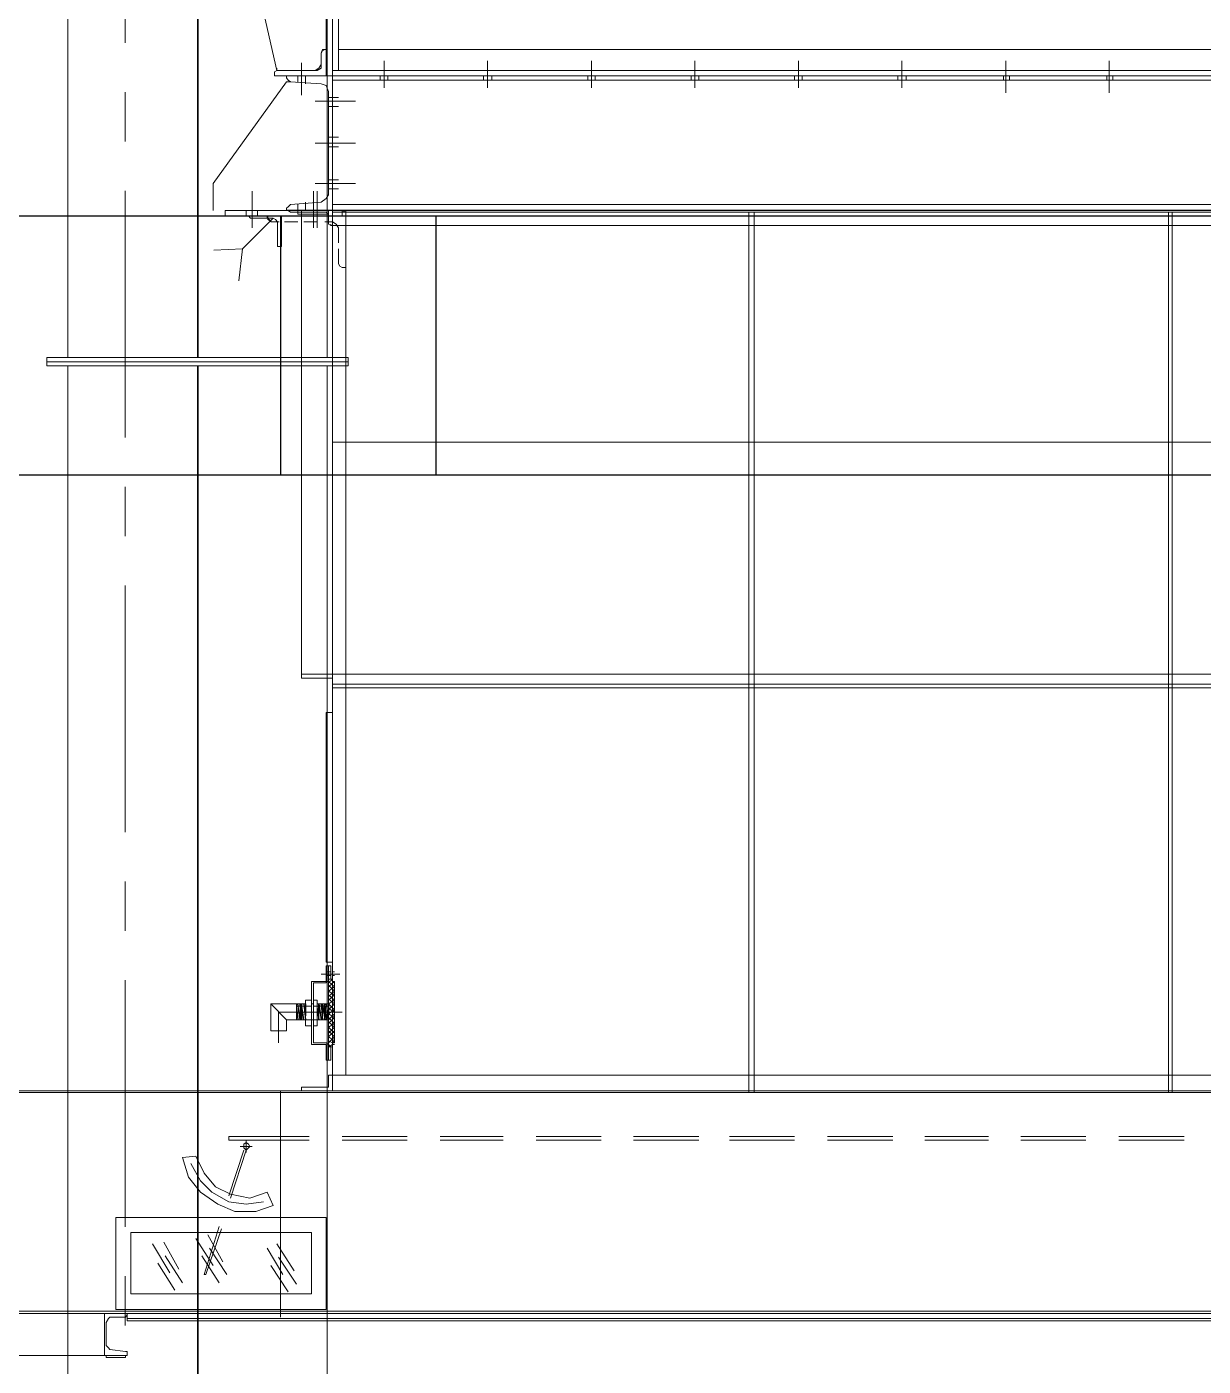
# Model space of a CAD drawing. Header units: millimetres. Extents: x 3220 to 226993, y 817 to 176024.
# Drawn here: x 123214 to 125486, y 133722 to 136309 of the extents above; entities that cross this region are included whole.
import ezdxf

# ---------------------------------------------------------------- set-up
doc = ezdxf.new("R2010")
doc.units = ezdxf.units.MM
doc.linetypes.add('AXES', pattern=[50.8, 31.75, -6.35, 6.35, -6.35])
doc.layers.add('Axe', color=1, linetype='AXES', lineweight=9)
doc.layers.add('Sichtbare Kanten(DIN)', color=7, linetype='Continuous', lineweight=50, true_color=0x3f3f3f)

# ---------------------------------------------------------------- blocks, each defined once
blk = doc.blocks.new('section 4-3')
for p, q in [((-1500, 0), (16500, 0)), ((-1500, -500), (16500, -500))]:
    blk.add_line(p, q)
at = {"color": 6}
blk.add_line((3300, 0), (3300, -500), dxfattribs=at)
at = {"color": 5}
blk.add_lwpolyline([(3600, 0), (3600, -500)], dxfattribs=at)
at = {"layer": 'Axe', "ltscale": 15}
blk.add_line((3000, -5000), (3000, 32505.5), dxfattribs=at)
blk = doc.blocks.new('ligne broyage 2')
blk.add_line((-2091.8, -2214.7), (2088.9, -2214.7))
at = {"color": 7, "linetype": 'Continuous', "lineweight": 15, "true_color": 0x000007}
for points in [[(2000.6, -228.6), (2000.6, -1954.3)], [(2012.2, -228.6), (2012.2, -1954.3)], [(2107.7, -1944.2), (2311.6, -1047.3)], [(2000.6, -1521.8), (1989, -1521.8), (1989, -1944.2)], [(1989, -1903.7), (-1991.9, -1903.7)], [(2012.2, -1903.7), (2015.1, -1903.7)], [(2112, -1954.3), (2012.2, -1954.3), (2012.2, -1903.7), (2015.1, -1903.7)], [(2022.3, -1910.9), (2019.4, -1903.7), (2015.1, -1903.7)], [(2022.3, -1910.9), (2019.4, -1906.6), (2015.1, -1903.7)], [(2022.3, -1910.9), (2022.3, -1932.6)], [(2022.3, -1910.9), (2022.3, -1939.9), (2029.6, -1944.2), (2107.7, -1944.2), (2112, -1947.1)], [(2022.3, -1932.6), (2026.7, -1939.9), (2033.9, -1944.2)], [(2000.6, -1944.2), (-1999.2, -1944.2)], [(2000.6, -1954.3), (-1999.2, -1954.3)], [(493.3, -1954.3), (493.3, -1963)], [(500.5, -1954.3), (500.5, -1987.6)], [(504.9, -1954.3), (504.9, -1963)], [(692.9, -1954.3), (692.9, -1963)], [(700.1, -1954.3), (700.1, -1987.6)], [(704.5, -1954.3), (704.5, -1963)], [(892.5, -1954.3), (892.5, -1963)], [(908.5, -1954.3), (908.5, -1963)], [(1093.6, -1954.3), (1093.6, -1963)], [(1108.1, -1954.3), (1108.1, -1963)], [(1293.2, -1954.3), (1293.2, -1963)], [(1307.7, -1954.3), (1307.7, -1963)], [(1492.9, -1954.3), (1492.9, -1963)], [(1507.3, -1954.3), (1507.3, -1963)], [(1692.5, -1954.3), (1692.5, -1963)], [(1708.4, -1954.3), (1708.4, -1963)], [(1893.6, -1954.3), (1893.6, -1963)], [(1908, -1954.3), (1908, -1963)], [(2000.6, -1944.2), (1989, -1944.2)], [(2000.6, -1954.3), (2000.6, -1947.1), (2000.6, -1947.1)], [(2000.6, -1954.3), (2012.2, -1954.3)], [(2000.6, -2214.7), (2000.6, -1954.3), (2088.9, -1954.3)], [(2000.6, -2214.7), (2000.6, -1954.3), (2088.9, -1954.3)], [(2033.9, -1944.2), (2107.7, -1944.2), (2107.7, -1944.2)], [(2052.7, -1954.3), (2052.7, -1970.2)], [(2067.2, -1954.3), (2067.2, -1965.9)], [(2081.6, -1965.9), (2086, -1963), (2088.9, -1958.7)], [(2081.6, -1965.9), (2086, -1963), (2088.9, -1958.7)], [(2088.9, -1958.7), (2088.9, -1954.3)], [(2088.9, -1958.7), (2088.9, -1954.3)], [(2107.7, -1944.2), (2107.7, -1939.9)], [(2112, -1954.3), (2112, -1947.1)], [(2022.3, -1970.2), (2012.2, -1973.1), (2007.9, -1984.7)], [(2022.3, -1970.2), (2012.2, -1973.1), (2007.9, -1984.7)], [(2007.9, -2184.3), (2007.9, -1984.7), (2007.9, -1984.7)], [(2007.9, -2184.3), (2007.9, -1984.7)], [(2081.6, -1965.9), (2022.3, -1970.2)], [(2081.6, -1965.9), (2022.3, -1970.2)], [(2007.9, -2184.3), (2012.2, -2191.6), (2022.3, -2198.8)], [(2007.9, -2184.3), (2012.2, -2191.6), (2022.3, -2198.8)], [(1981.8, -2217.6), (1974.6, -2214.7), (1974.6, -2214.7)], [(2036.8, -2217.6), (2036.8, -2214.7), (1996.3, -2214.7)], [(2000.6, -2214.7), (2088.9, -2214.7)], [(2000.6, -2214.7), (2088.9, -2214.7), (2088.9, -2214.7)], [(2019.4, -2214.7), (2059.9, -2214.7), (2059.9, -2214.7)], [(2088.9, -2214.7), (2088.9, -2210.4), (2086, -2207.5), (2081.6, -2203.1), (2022.3, -2198.8)], [(2088.9, -2214.7), (2088.9, -2210.4), (2086, -2207.5), (2081.6, -2203.1), (2022.3, -2198.8)], [(2052.7, -2198.8), (2052.7, -2214.7)], [(2067.2, -2203.1), (2067.2, -2214.7)], [(2145.3, -2214.7), (2145.3, -2224.8)], [(2167, -2214.7), (2167, -2224.8)], [(2114.9, -2229.2), (2174.2, -2288.5), (2174.2, -2288.5)], [(2229.2, -2291.4), (2174.2, -2288.5), (2181.4, -2350.7)], [(1996.3, -3684.4), (2000.6, -3684.4)], [(1996.3, -3691.7), (2000.6, -3691.7)], [(2003.5, -3672.9), (2007.9, -3672.9)], [(2003.5, -3672.9), (2003.5, -3698.9)], [(2003.5, -3684.4), (2012.2, -3684.4)], [(2003.5, -3691.7), (2012.2, -3691.7)], [(2007.9, -3672.9), (2012.2, -3672.9)], [(2007.9, -3672.9), (2007.9, -3703.2)], [(2012.2, -3672.9), (2012.2, -3703.2)], [(2007.9, -3698.9), (2000.6, -3698.9), (2000.6, -3703.2), (1996.3, -3703.2), (2000.6, -3703.2)], [(1996.3, -3703.2), (1996.3, -3821.9)], [(2007.9, -3703.2), (2007.9, -3698.9)], [(2007.9, -3698.9), (2007.9, -3829.1)], [(2012.2, -3706.1), (2012.2, -3703.2), (2007.9, -3703.2)], [(2012.2, -3703.2), (2036.8, -3703.2)], [(2012.2, -3706.1), (2036.8, -3706.1)], [(2036.8, -3703.2), (2041.1, -3703.2), (2041.1, -3706.1)], [(2036.8, -3706.1), (2036.8, -3821.9)], [(2041.1, -3706.1), (2041.1, -3821.9)], [(2007.9, -3746.6), (2007.9, -3751)], [(2007.9, -3746.6), (2029.6, -3746.6)], [(2007.9, -3751), (2007.9, -3777), (2007.9, -3746.6)], [(2029.6, -3739.4), (2036.8, -3739.4)], [(2029.6, -3739.4), (2029.6, -3788.6)], [(2041.1, -3746.6), (2036.8, -3746.6)], [(2041.1, -3739.4), (2052.7, -3739.4)], [(2052.7, -3739.4), (2052.7, -3788.6), (2052.7, -3788.6)], [(2119.2, -3798.7), (2119.2, -3746.6), (2052.7, -3746.6)], [(2070.1, -3746.6), (2070.1, -3751)], [(2070.1, -3746.6), (2070.1, -3777), (2070.1, -3777)], [(2088.9, -3777), (2119.2, -3746.6)], [(2007.9, -3777), (2007.9, -3772.7)], [(2029.6, -3751), (2036.8, -3751)], [(2041.1, -3751), (2052.7, -3751)], [(2070.1, -3777), (2070.1, -3772.7), (2070.1, -3772.7)], [(2007.9, -3777), (2029.6, -3777), (2029.6, -3777)], [(2029.6, -3777), (2036.8, -3777)], [(2029.6, -3788.6), (2036.8, -3788.6)], [(2041.1, -3777), (2036.8, -3777)], [(2041.1, -3777), (2052.7, -3777)], [(2041.1, -3788.6), (2052.7, -3788.6)], [(2088.9, -3798.7), (2088.9, -3777), (2052.7, -3777)], [(2088.9, -3798.7), (2119.2, -3798.7)], [(1996.3, -3821.9), (2000.6, -3821.9)], [(1996.3, -3824.8), (2000.6, -3824.8)], [(2007.9, -3829.1), (2000.6, -3829.1), (2000.6, -3821.9)], [(2007.9, -3821.9), (2007.9, -3817.5), (2007.9, -3817.5)], [(2007.9, -3824.8), (2012.2, -3821.9), (2012.2, -3821.9)], [(2007.9, -3821.9), (2007.9, -3855.1)], [(2012.2, -3821.9), (2036.8, -3821.9)], [(2012.2, -3824.8), (2036.8, -3824.8)], [(2012.2, -3855.1), (2012.2, -3824.8)], [(2041.1, -3821.9), (2041.1, -3824.8), (2036.8, -3824.8)], [(2012.2, -3855.1), (2003.5, -3855.1), (2003.5, -3829.1)], [(2397, -4344.1), (2397, -4358.5)]]:
    blk.add_lwpolyline(points, dxfattribs=at)
at = {"color": 7, "linetype": 'Continuous', "lineweight": 5, "true_color": 0x000007}
for points in [[(500.5, -1925.4), (500.5, -1965.9)], [(700.1, -1925.4), (700.1, -1965.9)], [(901.2, -1925.4), (901.2, -1965.9)], [(1100.8, -1925.4), (1100.8, -1965.9)], [(1300.5, -1925.4), (1300.5, -1965.9)], [(1500.1, -1925.4), (1500.1, -1965.9)], [(1701.2, -1925.4), (1701.2, -1965.9)], [(-1999.2, -1963), (2000.6, -1963), (2000.6, -1963)], [(2000.6, -1996.3), (1989, -1996.3)], [(2000.6, -2013.6), (1989, -2013.6)], [(2000.6, -2072.9), (1989, -2072.9)], [(2000.6, -2091.8), (1989, -2091.8)], [(2000.6, -2155.4), (1989, -2155.4)], [(2000.6, -2172.8), (1989, -2172.8)], [(2000.6, -2217.6), (-2046.9, -2217.6)], [(2000.6, -2214.7), (-2025.2, -2214.7)], [(-1828.5, -2203.1), (1827, -2203.1), (1827, -2203.1)], [(379, -2217.6), (379, -3917.3)], [(386.2, -2217.6), (386.2, -3917.3)], [(1186.2, -2217.6), (1186.2, -3917.3)], [(1196.3, -2217.6), (1196.3, -3917.3)], [(1827, -2203.1), (2000.6, -2203.1)], [(1974.6, -3884.1), (1974.6, -2214.7)], [(2000.6, -3884.1), (2000.6, -2214.7)], [(2000.6, -2243.6), (2000.6, -2214.7)], [(2007.9, -2224.8), (2007.9, -2221.9), (2012.2, -2217.6)], [(2055.6, -2217.6), (2012.2, -2217.6)], [(2022.3, -2214.7), (2086, -2214.7)], [(2081.6, -2217.6), (2036.8, -2217.6)], [(2059.9, -2214.7), (2059.9, -2217.6), (2055.6, -2217.6)], [(2059.9, -2214.7), (2059.9, -3110.1)], [(2086, -2214.7), (2081.6, -2217.6), (2081.6, -2217.6)], [(2000.6, -2243.6), (-2046.9, -2243.6)], [(1974.6, -2248), (1974.6, -2224.8), (1989, -2224.8)], [(1989, -2248), (1993.4, -2240.8), (2000.6, -2236.4)], [(1989, -2248), (1989, -2276.9), (1989, -2276.9)], [(2000.6, -2224.8), (2026.7, -2224.8)], [(2015.1, -2236.4), (2000.6, -2236.4), (2000.6, -2236.4)], [(2000.6, -2243.6), (2003.5, -2243.6), (2007.9, -2240.8)], [(2003.5, -2243.6), (2003.5, -2240.8)], [(2007.9, -2240.8), (2007.9, -2224.8)], [(2055.6, -2236.4), (2029.6, -2236.4)], [(2036.8, -2224.8), (2062.8, -2224.8)], [(2093.2, -2236.4), (2067.2, -2236.4)], [(2074.4, -2224.8), (2100.4, -2224.8)], [(2114.9, -2229.2), (2158.3, -2229.2), (2162.6, -2224.8), (2099, -2224.8)], [(2103.3, -2284.1), (2099, -2284.1), (2099, -2224.8)], [(2117.8, -2236.4), (2103.3, -2236.4)], [(2126.5, -2224.8), (2126.5, -2229.2), (2122.1, -2232.1), (2119.2, -2236.4), (2104.8, -2236.4)], [(2114.9, -2229.2), (2110.6, -2232.1), (2106.2, -2236.4), (2106.2, -2281.3)], [(2114.9, -2224.8), (2126.5, -2224.8), (2126.5, -2224.8)], [(2114.9, -2224.8), (2125, -2224.8), (2125, -2224.8)], [(2117.8, -2236.4), (2125, -2232.1), (2125, -2229.2)], [(2125, -2224.8), (2125, -2229.2), (2125, -2229.2)], [(1974.6, -2288.5), (1974.6, -2262.5), (1974.6, -2262.5)], [(1989, -2288.5), (1989, -2317.4), (1986.2, -2321.8), (1981.8, -2324.7), (1974.6, -2324.7), (1974.6, -2300.1)], [(2103.3, -2284.1), (2106.2, -2284.1), (2106.2, -2281.3)], [(-2046.9, -2661.7), (2000.6, -2661.7), (2000.6, -2661.7)], [(-1869, -3110.1), (2000.6, -3110.1)], [(2000.6, -3129), (-1861.7, -3129)], [(2000.6, -3110.1), (2059.9, -3110.1), (2059.9, -3117.4)], [(2000.6, -3117.4), (2059.9, -3117.4)], [(2000.6, -3136.2), (-1858.9, -3136.2)], [(2007.9, -3713.4), (1996.3, -3703.2)], [(1996.3, -3713.4), (2007.9, -3703.2)], [(1996.3, -3722.1), (2007.9, -3710.5)], [(2007.9, -3722.1), (1996.3, -3713.4)], [(2007.9, -3732.2), (1996.3, -3722.1)], [(1996.3, -3729.3), (2007.9, -3722.1)], [(2007.9, -3706.1), (2000.6, -3698.9)], [(2000.6, -3698.9), (2003.5, -3698.9)], [(2007.9, -3746.6), (2007.9, -3703.2), (2007.9, -3703.2)], [(2007.9, -3739.4), (1996.3, -3729.3)], [(1996.3, -3739.4), (2007.9, -3729.3)], [(1996.3, -3746.6), (2007.9, -3736.5)], [(2007.9, -3746.6), (1996.3, -3739.4)], [(2007.9, -3758.2), (1996.3, -3746.6)], [(1996.3, -3758.2), (2007.9, -3746.6)], [(1996.3, -3765.4), (1996.3, -3762.6), (2007.9, -3755.3)], [(2007.9, -3765.4), (2003.5, -3762.6), (1996.3, -3758.2)], [(2007.9, -3777), (1996.3, -3765.4)], [(1996.3, -3772.7), (2007.9, -3765.4)], [(2007.9, -3784.3), (1996.3, -3772.7)], [(1996.3, -3784.3), (2007.9, -3772.7)], [(2007.9, -3751), (2029.6, -3751), (2029.6, -3751)], [(2052.7, -3751), (2070.1, -3751), (2070.1, -3751)], [(1996.3, -3791.5), (2007.9, -3781.4)], [(2007.9, -3791.5), (1996.3, -3784.3)], [(2007.9, -3803.1), (1996.3, -3791.5)], [(1996.3, -3803.1), (2007.9, -3791.5)], [(2007.9, -3810.3), (1996.3, -3798.7)], [(1996.3, -3810.3), (2007.9, -3798.7)], [(2007.9, -3821.9), (2007.9, -3777), (2007.9, -3777)], [(2007.9, -3777), (2029.6, -3777), (2029.6, -3777)], [(2052.7, -3777), (2070.1, -3777), (2070.1, -3777)], [(2007.9, -3821.9), (1996.3, -3810.3)], [(1996.3, -3817.5), (2007.9, -3810.3)], [(2000.6, -3821.9), (1996.3, -3817.5)], [(2000.6, -3821.9), (2007.9, -3817.5)], [(2007.9, -3829.1), (2000.6, -3824.8)], [(2003.5, -3829.1), (2007.9, -3824.8)], [(-1503, -3884.1), (1996.3, -3884.1)], [(2000.6, -3884.1), (-1498.7, -3884.1), (-1498.7, -3884.1)], [(2000.6, -3884.1), (-1498.7, -3884.1), (-1498.7, -3884.1)], [(2003.5, -3884.1), (2000.6, -3884.1), (2000.6, -3914.4)], [(2003.5, -3884.1), (2000.6, -3884.1), (2000.6, -3914.4)], [(2003.5, -3884.1), (2007.9, -3884.1), (2007.9, -3888.4)], [(2003.5, -3884.1), (2007.9, -3884.1), (2007.9, -3888.4)], [(2015.1, -3907.2), (2007.9, -3907.2), (2007.9, -3888.4)], [(2015.1, -3907.2), (2007.9, -3907.2), (2007.9, -3888.4)], [(-2398.4, -3914.4), (4199.4, -3914.4)], [(-2398.4, -3917.3), (4199.4, -3917.3)], [(-1498.7, -3914.4), (2000.6, -3914.4), (2000.6, -3914.4)], [(2015.1, -3907.2), (2059.9, -3907.2), (2059.9, -3914.4), (2000.6, -3914.4)], [(2015.1, -3907.2), (2059.9, -3907.2), (2059.9, -3914.4), (2000.6, -3914.4)], [(2100.4, -4351.3), (2100.4, -3914.4), (2100.4, -3914.4)], [(355.9, -4002.7), (481.7, -4002.7)], [(545.4, -4002.7), (671.2, -4002.7)], [(733.4, -4002.7), (856.4, -4002.7)], [(918.6, -4002.7), (1044.4, -4002.7)], [(1108.1, -4002.7), (1233.9, -4002.7)], [(1293.2, -4002.7), (1419.1, -4002.7)], [(1481.3, -4002.7), (1607.2, -4002.7)], [(1670.8, -4002.7), (1792.3, -4002.7)], [(1856, -4002.7), (1981.8, -4002.7)], [(2045.5, -4002.7), (2200.2, -4002.7), (2200.2, -4002.7)], [(2200.2, -4002.7), (2200.2, -4009.9)], [(481.7, -4009.9), (355.9, -4009.9)], [(671.2, -4009.9), (545.4, -4009.9)], [(856.4, -4009.9), (733.4, -4009.9)], [(1044.4, -4009.9), (918.6, -4009.9)], [(1233.9, -4009.9), (1108.1, -4009.9)], [(1419.1, -4009.9), (1293.2, -4009.9)], [(1607.2, -4009.9), (1481.3, -4009.9)], [(1792.3, -4009.9), (1670.8, -4009.9)], [(1981.8, -4009.9), (1856, -4009.9)], [(2200.2, -4009.9), (2045.5, -4009.9)], [(2178.5, -4021.5), (2155.4, -4021.5)], [(2167, -4033.1), (2167, -4009.9)], [(2167, -4028.7), (2197.4, -4121.3), (2197.4, -4121.3)], [(2171.3, -4028.7), (2200.2, -4117), (2200.2, -4117)], [(2114.9, -4135.8), (2148.2, -4147.3), (2188.7, -4147.3), (2221.9, -4132.9), (2255.2, -4109.7), (2278.4, -4080.8), (2289.9, -4043.2)], [(2126.5, -4109.7), (2159.7, -4121.3), (2197.4, -4114.1), (2226.3, -4099.6), (2248, -4073.6), (2263.9, -4040.3)], [(2133.7, -4128.5), (2167, -4132.9), (2200.2, -4128.5), (2233.5, -4109.7), (2255.2, -4088), (2274, -4054.8)], [(2263.9, -4040.3), (2289.9, -4043.2), (2289.9, -4043.2)], [(2126.5, -4109.7), (2114.9, -4135.8)], [(2214.7, -4180.6), (2245.1, -4268.9), (2245.1, -4268.9)], [(2219.1, -4176.3), (2248, -4268.9), (2248, -4268.9)], [(2107.7, -4209.5), (2074.4, -4261.6)], [(2240.8, -4192.2), (2211.8, -4244.3)], [(2263.9, -4199.4), (2230.6, -4251.5)], [(2326.1, -4206.7), (2297.2, -4258.7)], [(2347.8, -4209.5), (2314.5, -4266)], [(2104.8, -4235.6), (2070.1, -4287.7)], [(2126.5, -4218.2), (2096.1, -4268.9)], [(2237.9, -4218.2), (2204.6, -4268.9)], [(2252.3, -4232.7), (2219.1, -4284.8)], [(2323.2, -4232.7), (2289.9, -4284.8)], [(2119.2, -4251.5), (2086, -4302.1)], [(2337.7, -4247.2), (2304.4, -4299.2)], [(2248, -4268.9), (2245.1, -4268.9), (2245.1, -4268.9)], [(-2398.4, -4339.7), (4199.4, -4339.7)], [(-2398.4, -4344.1), (4199.4, -4344.1)], [(2397, -4425.1), (2440.4, -4425.1), (2440.4, -4344.1)], [(2399.9, -4351.3), (2397, -4347), (2397, -4344.1)], [(2440.4, -4344.1), (2397, -4344.1), (2397, -4344.1)], [(3192.6, -4344.1), (2440.4, -4344.1), (2440.4, -4344.1)], [(-2398.4, -4354.2), (2397, -4354.2)], [(-2398.4, -4358.5), (2397, -4358.5)], [(2399.9, -4351.3), (2430.3, -4351.3), (2433.1, -4354.2), (2437.5, -4361.4)], [(2437.5, -4406.3), (2437.5, -4361.4), (2437.5, -4361.4)], [(2397, -4420.7), (2397, -4417.9), (2399.9, -4417.9)], [(2397, -4420.7), (2397, -4425.1)], [(2399.9, -4417.9), (2430.3, -4413.5)], [(2437.5, -4406.3), (2433.1, -4410.6), (2430.3, -4413.5)], [(3192.6, -4425.1), (2440.4, -4425.1), (2440.4, -4425.1)]]:
    blk.add_lwpolyline(points, dxfattribs=at)
at = {"color": 1, "linetype": 'Continuous', "lineweight": 5, "true_color": 0x000001}
for points in [[(500.5, -1925.4), (500.5, -1977.5), (500.5, -1977.5)], [(700.1, -1925.4), (700.1, -1977.5), (700.1, -1977.5)], [(901.2, -1925.4), (901.2, -1977.5), (901.2, -1977.5)], [(1100.8, -1925.4), (1100.8, -1977.5), (1100.8, -1977.5)], [(1300.5, -1925.4), (1300.5, -1977.5), (1300.5, -1977.5)], [(1500.1, -1925.4), (1500.1, -1977.5), (1500.1, -1977.5)], [(1701.2, -1925.4), (1701.2, -1977.5), (1701.2, -1977.5)], [(1900.8, -1925.4), (1900.8, -1977.5), (1900.8, -1977.5)], [(2059.9, -1929.7), (2059.9, -1991.9), (2059.9, -1991.9)], [(1955.8, -2003.5), (1989, -2003.5)], [(1955.8, -2003.5), (2033.9, -2003.5)], [(1967.3, -2003.5), (1996.3, -2003.5)], [(2022.3, -2003.5), (1993.4, -2003.5)], [(2033.9, -2003.5), (2000.6, -2003.5)], [(2033.9, -2084.5), (1955.8, -2084.5)], [(1955.8, -2084.5), (2033.9, -2084.5)], [(1955.8, -2162.6), (1989, -2162.6)], [(1955.8, -2162.6), (2033.9, -2162.6), (1967.3, -2162.6)], [(1955.8, -2162.6), (2033.9, -2162.6)], [(2022.3, -2162.6), (1993.4, -2162.6)], [(2029.6, -2248), (2029.6, -2177.1), (2029.6, -2177.1)], [(2036.8, -2248), (2036.8, -2177.1)], [(2036.8, -2248), (2036.8, -2177.1), (2036.8, -2177.1)], [(2155.4, -2248), (2155.4, -2177.1), (2155.4, -2177.1)]]:
    blk.add_lwpolyline(points, dxfattribs=at)
at = {"color": 7, "linetype": 'Continuous', "lineweight": 20, "true_color": 0x000007}
for points in [[(-2013.6, -1954.3), (2000.6, -1954.3), (2000.6, -1954.3)], [(2081.6, -1965.9), (2088.9, -1965.9), (2088.9, -1965.9)], [(2230.6, -2214.7), (2230.6, -2162.6), (2088.9, -1965.9)], [(2000.6, -1996.3), (2007.9, -1996.3)], [(2000.6, -2013.6), (2007.9, -2013.6)], [(2000.6, -2072.9), (2007.9, -2072.9)], [(2000.6, -2091.8), (2007.9, -2091.8)], [(2000.6, -2155.4), (2007.9, -2155.4)], [(2000.6, -2172.8), (2007.9, -2172.8)], [(-1828.5, -2214.7), (1827, -2214.7), (1827, -2214.7)], [(2000.6, -2214.7), (1827, -2214.7)]]:
    blk.add_lwpolyline(points, dxfattribs=at)
at = {"color": 7, "linetype": 'Continuous', "lineweight": 15, "true_color": 0x000007}
for points in [[(1981.8, -2224.8), (1981.8, -2214.7), (2207.5, -2214.7), (2207.5, -2224.8)], [(2171.3, -4021.5), (2171.3, -4017.2), (2167, -4014.3), (2162.6, -4017.2), (2159.7, -4021.5), (2162.6, -4024.4), (2167, -4028.7), (2171.3, -4024.4)]]:
    blk.add_lwpolyline(points, close=True, dxfattribs=at)
at = {"color": 7, "linetype": 'Continuous', "lineweight": 5, "true_color": 0x000007}
for points in [[(2007.9, -2221.9), (2007.9, -2214.7), (2067.2, -2214.7), (2067.2, -2221.9)], [(2000.6, -3665.6), (2000.6, -3183.9), (2012.2, -3183.9), (2012.2, -3665.6)], [(2012.2, -4336.8), (2012.2, -4158.9), (2418.7, -4158.9), (2418.7, -4336.8)], [(2041.1, -4306.5), (2041.1, -4187.8), (2389.7, -4187.8), (2389.7, -4306.5)], [(2399.9, -4429.4), (2399.9, -4425.1), (2437.5, -4425.1), (2437.5, -4429.4)]]:
    blk.add_lwpolyline(points, close=True, dxfattribs=at)
at = {"color": 5, "linetype": 'Continuous', "lineweight": 5, "true_color": 0x000005}
for points in [[(1986.2, -3688.8), (2022.3, -3688.8), (2022.3, -3688.8)], [(1981.8, -3762.6), (2104.8, -3762.6), (2104.8, -3762.6)], [(2104.8, -3762.6), (2104.8, -3821.9), (2104.8, -3821.9)], [(2171.3, -4024.4), (2171.3, -4021.5), (2171.3, -4021.5)]]:
    blk.add_lwpolyline(points, dxfattribs=at)
at = {"color": 7, "linetype": 'Continuous', "lineweight": -2, "true_color": 0x000007}
for points in [[(2007.9, -3746.6), (2007.9, -3762.6), (2007.9, -3762.6)], [(2012.2, -3746.6), (2007.9, -3777), (2007.9, -3777)], [(2022.3, -3746.6), (2019.4, -3777), (2019.4, -3746.6), (2015.1, -3777), (2015.1, -3746.6), (2012.2, -3777)], [(2029.6, -3755.3), (2026.7, -3777), (2026.7, -3746.6), (2022.3, -3777)], [(2052.7, -3746.6), (2052.7, -3769.8)], [(2055.6, -3746.6), (2052.7, -3777)], [(2055.6, -3777), (2059.9, -3746.6), (2059.9, -3777), (2062.8, -3746.6), (2062.8, -3777), (2067.2, -3746.6)], [(2070.1, -3755.3), (2067.2, -3777), (2067.2, -3777)]]:
    blk.add_lwpolyline(points, dxfattribs=at)
blk = doc.blocks.new('be 500 gain 2000')
at = {"layer": 'Sichtbare Kanten(DIN)', "color": 5, "lineweight": 0}
for p, q in [((0, -291), (0, 291)), ((8, 291), (0, 291)), ((8, 291), (8, -291)), ((1992, -291), (1992, 291)), ((1992, 291), (2000, 291)), ((2000, 291), (2000, -291)), ((1992, 250.5), (8, 250.5)), ((8, 1), (1992, 1)), ((1992, 0), (8, 0)), ((1992, -250.5), (8, -250.5)), ((8, -291), (0, -291)), ((1992, -291), (2000, -291))]:
    blk.add_line(p, q, dxfattribs=at)
blk = doc.blocks.new('140')
at = {"color": 5, "lineweight": 0, "rotation": 270}
for p in [(440, 6218.2), (440, 4218.2)]:
    blk.add_blockref('be 500 gain 2000', p, dxfattribs=at)

msp = doc.modelspace()

# ---------------------------------------------------------------- block references
at = {"color": 2}
msp.add_blockref('section 4-3', (120404.1, 135943.7), dxfattribs=at)
msp.add_blockref('140', (123104.1, 131443.7))
at = {"xscale": -1}
msp.add_blockref('ligne broyage 2', (125804.9, 138168.5), dxfattribs=at)

doc.saveas('drawing.dxf')
